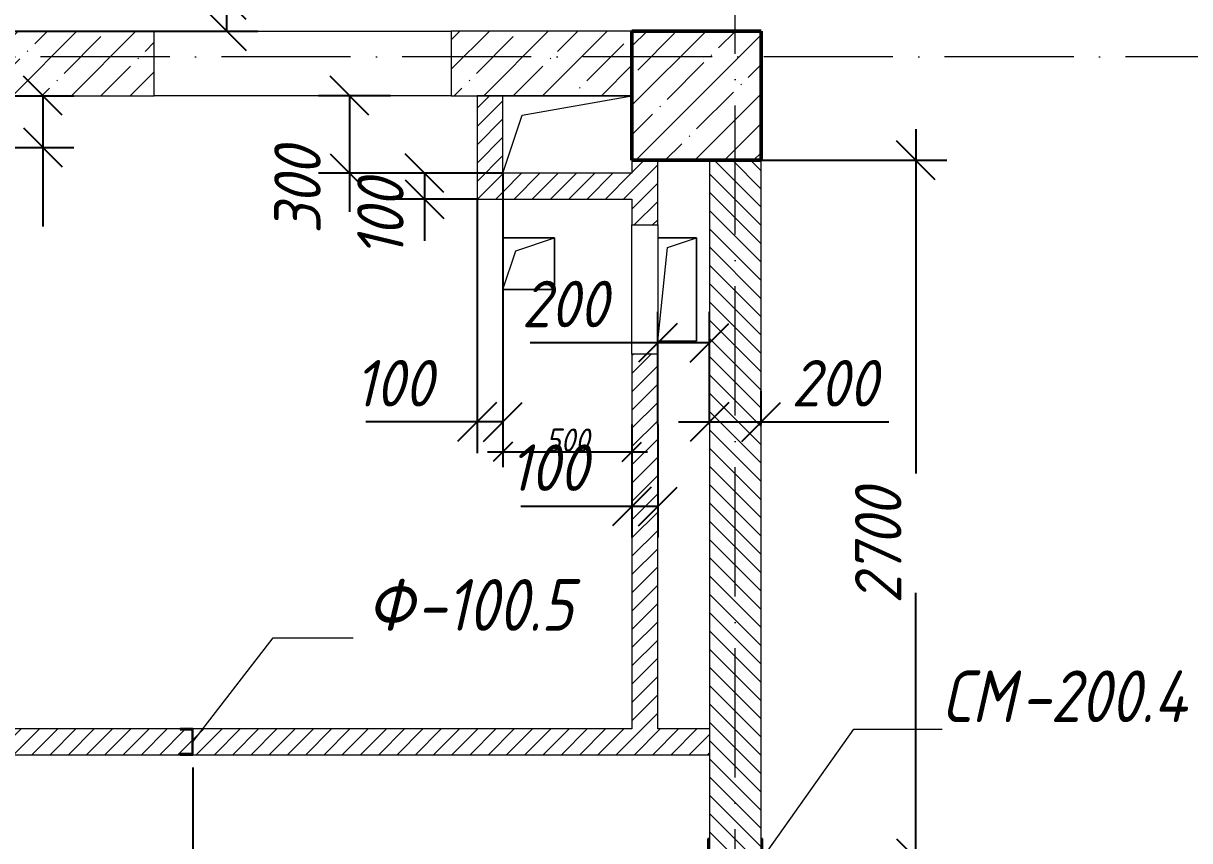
# Model space of a CAD drawing. Header units: millimetres. Extents: x -356862 to 418287, y 0 to 839748.
# Drawn here: x -172307 to -167791, y 609265 to 612428 of the extents above; entities that cross this region are included whole.
import ezdxf

# ---------------------------------------------------------------- set-up
doc = ezdxf.new("R2010")
doc.units = ezdxf.units.MM
doc.linetypes.add('50_200_ШТРИХ_1Т_ш5_п1_п1_', pattern=[700, 500, -100, 0, -100])
for name, color, linetype, lineweight in [('A-____-____-DIMS', 7, 'Continuous', 9), ('A-FLOR-____-OTLN', 7, 'Continuous', 9), ('A-GENM-____-IDEN', 7, 'Continuous', 9), ('A-GENM-____-MCUT', 7, 'Continuous', 25), ('A-GENM-____-OTLN', 7, 'Continuous', 9), ('A-GENM-____-OTLN-1', 7, 'Continuous', 25), ('A-WALL-____-MCUT-3', 7, 'Continuous', 9), ('A-WALL-____-OTLN', 7, 'Continuous', 9), ('A-WALL-FNSH-MCUT-1', 7, 'Continuous', 9), ('S-COLS-____-MCUT', 7, 'Continuous', 50), ('S-COLS-____-OTLN', 7, 'Continuous', 9), ('S-GRID-____-OTLN-1', 7, '50_200_ШТРИХ_1Т_ш5_п1_п1_', 9)]:
    doc.layers.add(name, color=color, linetype=linetype, lineweight=lineweight)
for name, color, linetype, lineweight, true_color in [('A-WALL-____-MCUT-4', 7, 'Continuous', 13, 0x000000), ('A-WALL-____-PATT-2', 7, 'Continuous', 9, 0x787878), ('A-WALL-____-PATT-3', 9, 'Continuous', 9, 0x808080), ('A-WALL-____-PATT-4', 9, 'Continuous', 9, 0x808080), ('I-WALL-____-OTLN-2', 7, 'Continuous', 9, 0x000000)]:
    doc.layers.add(name, color=color, linetype=linetype, lineweight=lineweight, true_color=true_color)
doc.styles.add('ISOCPEUR_I_10', font='isocpeui.ttf', dxfattribs={"width": 0.9, "height": 180})
doc.styles.add('ISOCPEUR_I_2', font='isocpeui.ttf', dxfattribs={"width": 0.85, "height": 2.3})
doc.styles.add('ISOCPEUR_I_7', font='isocpeui.ttf', dxfattribs={"width": 0.9, "height": 90})
doc.dimstyles.new('ISO-1_8_0_9К_СРЕДНИЙ_Кладочные_2', dxfattribs={"dimscale": 304.8, "dimtxt": 89.638306, "dimasz": 0.246063, "dimexe": 0.19685, "dimexo": 0, "dimgap": 0, "dimtad": 1, "dimdec": 3, "dimrnd": 0.001, "dimdsep": 46, "dimtxsty": 'ISOCPEUR_I_7', "dimblk1": 'OBLIQUE', "dimblk2": 'OBLIQUE', "dimsah": 1, "dimcen": 0.09, "dimdle": 0.19685, "dimazin": 0, "dimtfac": 1, "dimtdec": 4, "dimtix": 1, "dimtmove": 1, "dimatfit": 3, "dimfxl": 1, "dimtvp": 1, "dimtolj": 1, "dimtzin": 0, "dimarcsym": 2})
doc.dimstyles.new('ISO-1_8_0_9К_СРЕДНИЙ_Кладочные_3', dxfattribs={"dimscale": 304.8, "dimtxt": 179.276612, "dimasz": 0.492126, "dimexe": 0.393701, "dimexo": 0, "dimgap": 0, "dimtad": 1, "dimdec": 3, "dimrnd": 0.001, "dimdsep": 46, "dimtxsty": 'ISOCPEUR_I_10', "dimblk1": 'OBLIQUE', "dimblk2": 'OBLIQUE', "dimsah": 1, "dimcen": 0.09, "dimdle": 0.393701, "dimazin": 0, "dimtfac": 1, "dimtdec": 4, "dimtix": 1, "dimtmove": 0, "dimatfit": 3, "dimfxl": 1, "dimtvp": 1, "dimtolj": 1, "dimtzin": 0, "dimarcsym": 2})
doc.dimstyles.new('ISO-1_8_0_9К_СРЕДНИЙ_Кладочные_4', dxfattribs={"dimscale": 304.8, "dimtxt": 179.276612, "dimasz": 0.492126, "dimexe": 0.393701, "dimexo": 0, "dimgap": 0, "dimtad": 1, "dimdec": 3, "dimrnd": 0.001, "dimdsep": 46, "dimtxsty": 'ISOCPEUR_I_10', "dimblk1": 'OBLIQUE', "dimblk2": 'OBLIQUE', "dimsah": 1, "dimcen": 0.09, "dimdle": 0.393701, "dimazin": 0, "dimtfac": 1, "dimtdec": 4, "dimtix": 1, "dimtmove": 1, "dimatfit": 3, "dimfxl": 1, "dimtvp": 1, "dimtolj": 1, "dimtzin": 0, "dimarcsym": 2})
pattern_1 = [(45, (-175000.736, 544716.51), (-35.35534, 35.35534), [])]

# ---------------------------------------------------------------- blocks, each defined once
blk = doc.blocks.new('BSC_Колонна _Прямоугольная - 500х500-V37-АР1_Кладочный план 1 этажа в осях 1-64_Ю-ЯЯ')
at = {"layer": 'S-COLS-____-OTLN'}
h = blk.add_hatch(dxfattribs=at)
h.set_pattern_fill('FP_36', color=256, style=0, pattern_type=2)
h.set_pattern_definition([(45, (-5300, -67431.04), (-114.04925, 114.04925), []), (45, (-5185.95, -67431.04), (-114.04925, 114.04925), [201.613, -40.323, 3.353, -36.97])])
h.paths.add_polyline_path([(-250, -250), (250, -250), (250, 250), (-250, 250)], flags=0)
at = {"layer": 'S-COLS-____-MCUT'}
for p, q in [((250, 250), (-250, 250)), ((-250, 250), (-250, -250)), ((250, -250), (250, 250)), ((-250, -250), (250, -250))]:
    blk.add_line(p, q, dxfattribs=at)
blk = doc.blocks.new('154_Фахверк_СКБ_Швеллер - Тип_100_4010-27789772-АР1_Кладочный план 1 этажа в осях 1-64_Ю-ЯЯ')
at = {"layer": 'A-GENM-____-MCUT'}
for p, q in [((175, 50), (125, 50)), ((125, 50), (125, -50)), ((128, 47), (175, 47)), ((128, -47), (128, 47)), ((175, 47), (175, 50)), ((125, -50), (175, -50)), ((175, -47), (128, -47)), ((175, -50), (175, -47))]:
    blk.add_line(p, q, dxfattribs=at)
blk = doc.blocks.new('154_Стойка_СКБ_Уголок - СМ-2530_200-28213945-АР1_Кладочный план 1 этажа в осях 1-64_Ю-ЯЯ')
at = {"layer": 'A-GENM-____-MCUT'}
for p, q in [((125, 156), (125, 81)), ((200, 156), (125, 156)), ((131, 81), (131, 150)), ((131, 150), (200, 150)), ((200, 150), (200, 156)), ((125, 81), (131, 81)), ((131, 19), (125, 19)), ((125, 19), (125, -56)), ((131, -50), (131, 19)), ((125, -56), (200, -56)), ((200, -50), (131, -50)), ((200, -56), (200, -50))]:
    blk.add_line(p, q, dxfattribs=at)
blk = doc.blocks.new('AR_Отверстие прямоугольное _в плите_ - AR_Отверстие прямоугольное _в плите_-V199-АР1_Кладочный план 1 этажа в осях 1-64_Ю-ЯЯ')
at = {"layer": 'A-GENM-____-OTLN'}
for p, q in [((75, 200), (-75, 200)), ((-37.5, 162.5), (75, 200)), ((75, -200), (75, 200)), ((-75, -200), (-37.5, 162.5)), ((-75, -200), (75, -200))]:
    blk.add_line(p, q, dxfattribs=at)
blk = doc.blocks.new('AR_Отверстие прямоугольное _в плите_ - AR_Отверстие прямоугольное _в плите_-30459597-АР1_Кладочный план 1 этажа в осях 1-64_Ю-ЯЯ')
at = {"layer": 'A-GENM-____-OTLN'}
for p, q in [((100, 100), (-100, 100)), ((-100, 100), (-100, -100)), ((-50, 50), (100, 100)), ((100, -100), (100, 100)), ((-100, -100), (-50, 50)), ((-100, -100), (100, -100))]:
    blk.add_line(p, q, dxfattribs=at)
blk = doc.blocks.new('AR_Отверстие прямоугольное _в плите_ - AR_Отверстие прямоугольное _в плите_-V253-АР1_Кладочный план 1 этажа в осях 1-64_Ю-ЯЯ')
at = {"layer": 'A-GENM-____-OTLN'}
for p, q in [((250, 150), (-250, 150)), ((-175, 75), (250, 150)), ((-249.9, -149.7), (-175, 75))]:
    blk.add_line(p, q, dxfattribs=at)
blk = doc.blocks.new('_Oblique')
at = {"color": 0, "linetype": 'ByBlock', "lineweight": -2}
blk.add_line((-0.5, -0.5), (0.5, 0.5), dxfattribs=at)
blk = doc.blocks.new('*D12101')
at = {"layer": 'A-____-____-DIMS', "color": 0, "lineweight": -2, "transparency": 16777216}
for p, q in [((-168852, 612017.6), (-168852, 610685.8)), ((-169450.7, 611897.6), (-168732, 611897.6)), ((-168852, 609077.6), (-168852, 610224.2)), ((-169450.7, 609197.6), (-168732, 609197.6))]:
    blk.add_line(p, q, dxfattribs=at)
at = {"layer": 'Defpoints', "color": 0, "transparency": 16777216}
for p in [(-169450.7, 611897.6), (-169450.7, 609197.6), (-168852, 609197.6)]:
    blk.add_point(p, dxfattribs=at)
at = {"layer": 'A-____-____-DIMS', "color": 0, "lineweight": -2, "transparency": 16777216, "xscale": 150, "yscale": 150, "zscale": 150}
for p, rotation in [((-168852, 611897.6), 90), ((-168852, 609197.6), 270)]:
    blk.add_blockref('_Oblique', p, dxfattribs=dict(at, rotation=rotation))
at = {"layer": 'A-____-____-DIMS', "color": 0, "transparency": 16777216, "insert": (-169087.2, 610181.9), "char_height": 180, "width": 546.104, "attachment_point": 1, "rotation": 90, "line_spacing_factor": 1.149209, "style": 'ISOCPEUR_I_10'}
blk.add_mtext('\\A1;2700', dxfattribs=at)
blk = doc.blocks.new('*D12166')
at = {"layer": 'A-____-____-DIMS', "color": 0, "lineweight": -2, "transparency": 16777216}
for p, q in [((-171519.2, 612517.6), (-171519.2, 612801.9)), ((-171519.2, 612397.6), (-171519.2, 612637.6)), ((-172350.7, 612517.6), (-171399.2, 612517.6)), ((-172350.7, 612397.6), (-171399.2, 612397.6))]:
    blk.add_line(p, q, dxfattribs=at)
at = {"layer": 'Defpoints', "color": 0, "transparency": 16777216}
for p in [(-172350.7, 612517.6), (-172350.7, 612397.6), (-171519.2, 612397.6)]:
    blk.add_point(p, dxfattribs=at)
at = {"layer": 'A-____-____-DIMS', "color": 0, "lineweight": -2, "transparency": 16777216, "xscale": 150, "yscale": 150, "zscale": 150}
for p, rotation in [((-171519.2, 612517.6), 90), ((-171519.2, 612397.6), 270)]:
    blk.add_blockref('_Oblique', p, dxfattribs=dict(at, rotation=rotation))
at = {"layer": 'A-____-____-DIMS', "color": 0, "transparency": 16777216, "insert": (-171498.9, 612737.8), "char_height": 180, "width": 368.207, "attachment_point": 1, "rotation": 90, "line_spacing_factor": 1.149209, "style": 'ISOCPEUR_I_10'}
blk.add_mtext('\\A1;120', dxfattribs=at)
blk = doc.blocks.new('*D12168')
at = {"layer": 'A-____-____-DIMS', "color": 0, "lineweight": -2, "transparency": 16777216}
for p, q in [((-172757.3, 612147.6), (-172111.8, 612147.6)), ((-172231.8, 612147.6), (-172231.8, 611827.6)), ((-173250.7, 611947.6), (-172111.8, 611947.6)), ((-172231.8, 611947.6), (-172231.8, 611642))]:
    blk.add_line(p, q, dxfattribs=at)
at = {"layer": 'Defpoints', "color": 0, "transparency": 16777216}
for p in [(-172757.3, 612147.6), (-172231.8, 612147.6), (-173250.7, 611947.6)]:
    blk.add_point(p, dxfattribs=at)
at = {"layer": 'A-____-____-DIMS', "color": 0, "lineweight": -2, "transparency": 16777216, "xscale": 150, "yscale": 150, "zscale": 150}
for p, rotation in [((-172231.8, 612147.6), 90), ((-172231.8, 611947.6), 270)]:
    blk.add_blockref('_Oblique', p, dxfattribs=dict(at, rotation=rotation))
at = {"layer": 'A-____-____-DIMS', "color": 0, "transparency": 16777216, "insert": (-172523.8, 611557.2), "char_height": 180, "width": 409.578, "attachment_point": 1, "rotation": 90, "line_spacing_factor": 1.149209, "style": 'ISOCPEUR_I_10'}
blk.add_mtext('\\A1;200', dxfattribs=at)
blk = doc.blocks.new('*D12169')
at = {"layer": 'A-____-____-DIMS', "color": 0, "lineweight": -2, "transparency": 16777216}
for p, q in [((-170450.7, 611847.6), (-170874.4, 611847.6)), ((-170754.4, 611847.6), (-170754.4, 611627.6)), ((-170550.7, 611747.6), (-170874.4, 611747.6)), ((-170754.4, 611747.6), (-170754.4, 611585.5))]:
    blk.add_line(p, q, dxfattribs=at)
at = {"layer": 'Defpoints', "color": 0, "transparency": 16777216}
for p in [(-170754.4, 611847.6), (-170450.7, 611847.6), (-170550.7, 611747.6)]:
    blk.add_point(p, dxfattribs=at)
at = {"layer": 'A-____-____-DIMS', "color": 0, "lineweight": -2, "transparency": 16777216, "xscale": 150, "yscale": 150, "zscale": 150}
for p, rotation in [((-170754.4, 611847.6), 90), ((-170754.4, 611747.6), 270)]:
    blk.add_blockref('_Oblique', p, dxfattribs=dict(at, rotation=rotation))
at = {"layer": 'A-____-____-DIMS', "color": 0, "transparency": 16777216, "insert": (-171014.7, 611521.4), "char_height": 180, "width": 368.207, "attachment_point": 1, "rotation": 90, "line_spacing_factor": 1.149209, "style": 'ISOCPEUR_I_10'}
blk.add_mtext('\\A1;100', dxfattribs=at)
blk = doc.blocks.new('*D12170')
at = {"layer": 'A-____-____-DIMS', "color": 0, "lineweight": -2, "transparency": 16777216}
for p, q in [((-170885.6, 612147.6), (-171164, 612147.6)), ((-171044, 612147.6), (-171044, 611727.6)), ((-170450.7, 611847.6), (-171164, 611847.6)), ((-171044, 611847.6), (-171044, 611697.6))]:
    blk.add_line(p, q, dxfattribs=at)
at = {"layer": 'Defpoints', "color": 0, "transparency": 16777216}
for p in [(-171044, 612147.6), (-170885.6, 612147.6), (-170450.7, 611847.6)]:
    blk.add_point(p, dxfattribs=at)
at = {"layer": 'A-____-____-DIMS', "color": 0, "lineweight": -2, "transparency": 16777216, "xscale": 150, "yscale": 150, "zscale": 150}
for p, rotation in [((-171044, 612147.6), 90), ((-171044, 611847.6), 270)]:
    blk.add_blockref('_Oblique', p, dxfattribs=dict(at, rotation=rotation))
at = {"layer": 'A-____-____-DIMS', "color": 0, "transparency": 16777216, "insert": (-171336, 611612.8), "char_height": 180, "width": 409.578, "attachment_point": 1, "rotation": 90, "line_spacing_factor": 1.149209, "style": 'ISOCPEUR_I_10'}
blk.add_mtext('\\A1;300', dxfattribs=at)
blk = doc.blocks.new('*D12171')
at = {"layer": 'A-____-____-DIMS', "color": 0, "lineweight": -2, "transparency": 16777216}
for p, q in [((-170450.7, 611847.6), (-170450.7, 610765)), ((-170550.7, 611747.6), (-170550.7, 610765)), ((-170550.7, 610885), (-170981.3, 610885)), ((-170450.7, 610885), (-170670.7, 610885))]:
    blk.add_line(p, q, dxfattribs=at)
at = {"layer": 'Defpoints', "color": 0, "transparency": 16777216}
for p in [(-170450.7, 611847.6), (-170550.7, 611747.6), (-170450.7, 610885)]:
    blk.add_point(p, dxfattribs=at)
at = {"layer": 'A-____-____-DIMS', "color": 0, "lineweight": -2, "transparency": 16777216, "xscale": 150, "yscale": 150, "zscale": 150, "rotation": 180}
blk.add_blockref('_Oblique', (-170550.7, 610885), dxfattribs=at)
at = {"layer": 'A-____-____-DIMS', "color": 0, "lineweight": -2, "transparency": 16777216, "xscale": 150, "yscale": 150, "zscale": 150}
blk.add_blockref('_Oblique', (-170450.7, 610885), dxfattribs=at)
at = {"layer": 'A-____-____-DIMS', "color": 0, "transparency": 16777216, "insert": (-171025.1, 611125), "char_height": 180, "width": 368.207, "attachment_point": 1, "line_spacing_factor": 1.149209, "style": 'ISOCPEUR_I_10'}
blk.add_mtext('\\A1;100', dxfattribs=at)
blk = doc.blocks.new('*D12172')
at = {"layer": 'A-____-____-DIMS', "color": 0, "lineweight": -2, "transparency": 16777216}
for p, q in [((-170450.7, 611847.6), (-170450.7, 610709.9)), ((-169950.7, 610875.9), (-169950.7, 610709.9)), ((-170510.7, 610769.9), (-169890.7, 610769.9))]:
    blk.add_line(p, q, dxfattribs=at)
at = {"layer": 'Defpoints', "color": 0, "transparency": 16777216}
for p in [(-170450.7, 611847.6), (-169950.7, 610875.9), (-169950.7, 610769.9)]:
    blk.add_point(p, dxfattribs=at)
at = {"layer": 'A-____-____-DIMS', "color": 0, "lineweight": -2, "transparency": 16777216, "xscale": 75, "yscale": 75, "zscale": 75, "rotation": 180}
blk.add_blockref('_Oblique', (-170450.7, 610769.9), dxfattribs=at)
at = {"layer": 'A-____-____-DIMS', "color": 0, "lineweight": -2, "transparency": 16777216, "xscale": 75, "yscale": 75, "zscale": 75}
blk.add_blockref('_Oblique', (-169950.7, 610769.9), dxfattribs=at)
at = {"layer": 'A-____-____-DIMS', "color": 0, "transparency": 16777216, "insert": (-170200.7, 610814.9), "char_height": 90, "width": 409.578, "attachment_point": 5, "style": 'ISOCPEUR_I_7'}
blk.add_mtext('\\A1;500', dxfattribs=at)
blk = doc.blocks.new('*D12173')
at = {"layer": 'A-____-____-DIMS', "color": 0, "lineweight": -2, "transparency": 16777216}
for p, q in [((-169950.7, 610875.9), (-169950.7, 610438.4)), ((-169850.7, 610875.9), (-169850.7, 610438.4)), ((-169950.7, 610558.4), (-170381.3, 610558.4)), ((-169850.7, 610558.4), (-170070.7, 610558.4))]:
    blk.add_line(p, q, dxfattribs=at)
at = {"layer": 'Defpoints', "color": 0, "transparency": 16777216}
for p in [(-169950.7, 610875.9), (-169850.7, 610875.9), (-169850.7, 610558.4)]:
    blk.add_point(p, dxfattribs=at)
at = {"layer": 'A-____-____-DIMS', "color": 0, "lineweight": -2, "transparency": 16777216, "xscale": 150, "yscale": 150, "zscale": 150, "rotation": 180}
blk.add_blockref('_Oblique', (-169950.7, 610558.4), dxfattribs=at)
at = {"layer": 'A-____-____-DIMS', "color": 0, "lineweight": -2, "transparency": 16777216, "xscale": 150, "yscale": 150, "zscale": 150}
blk.add_blockref('_Oblique', (-169850.7, 610558.4), dxfattribs=at)
at = {"layer": 'A-____-____-DIMS', "color": 0, "transparency": 16777216, "insert": (-170425.1, 610798.4), "char_height": 180, "width": 368.207, "attachment_point": 1, "line_spacing_factor": 1.149209, "style": 'ISOCPEUR_I_10'}
blk.add_mtext('\\A1;100', dxfattribs=at)
blk = doc.blocks.new('*D12174')
at = {"layer": 'A-____-____-DIMS', "color": 0, "lineweight": -2, "transparency": 16777216}
for p, q in [((-169850.7, 610875.9), (-169850.7, 611311.6)), ((-169650.7, 610875.9), (-169650.7, 611311.6)), ((-169850.7, 611191.6), (-170344.9, 611191.6)), ((-169650.7, 611191.6), (-169970.7, 611191.6))]:
    blk.add_line(p, q, dxfattribs=at)
at = {"layer": 'Defpoints', "color": 0, "transparency": 16777216}
for p in [(-169650.7, 611191.6), (-169850.7, 610875.9), (-169650.7, 610875.9)]:
    blk.add_point(p, dxfattribs=at)
at = {"layer": 'A-____-____-DIMS', "color": 0, "lineweight": -2, "transparency": 16777216, "xscale": 150, "yscale": 150, "zscale": 150, "rotation": 180}
blk.add_blockref('_Oblique', (-169850.7, 611191.6), dxfattribs=at)
at = {"layer": 'A-____-____-DIMS', "color": 0, "lineweight": -2, "transparency": 16777216, "xscale": 150, "yscale": 150, "zscale": 150}
blk.add_blockref('_Oblique', (-169650.7, 611191.6), dxfattribs=at)
at = {"layer": 'A-____-____-DIMS', "color": 0, "transparency": 16777216, "insert": (-170377.6, 611431.6), "char_height": 180, "width": 409.578, "attachment_point": 1, "line_spacing_factor": 1.149209, "style": 'ISOCPEUR_I_10'}
blk.add_mtext('\\A1;200', dxfattribs=at)
blk = doc.blocks.new('*D12175')
at = {"layer": 'A-____-____-DIMS', "color": 0, "lineweight": -2, "transparency": 16777216}
for p, q in [((-169650.7, 610875.9), (-169650.7, 611005)), ((-169450.7, 610875.9), (-169450.7, 611005)), ((-169770.7, 610885), (-169450.7, 610885)), ((-169450.7, 610885), (-168956.6, 610885))]:
    blk.add_line(p, q, dxfattribs=at)
at = {"layer": 'Defpoints', "color": 0, "transparency": 16777216}
for p in [(-169450.7, 610885), (-169650.7, 610875.9), (-169450.7, 610875.9)]:
    blk.add_point(p, dxfattribs=at)
at = {"layer": 'A-____-____-DIMS', "color": 0, "lineweight": -2, "transparency": 16777216, "xscale": 150, "yscale": 150, "zscale": 150, "rotation": 180}
blk.add_blockref('_Oblique', (-169650.7, 610885), dxfattribs=at)
at = {"layer": 'A-____-____-DIMS', "color": 0, "lineweight": -2, "transparency": 16777216, "xscale": 150, "yscale": 150, "zscale": 150}
blk.add_blockref('_Oblique', (-169450.7, 610885), dxfattribs=at)
at = {"layer": 'A-____-____-DIMS', "color": 0, "transparency": 16777216, "insert": (-169333.5, 611125), "char_height": 180, "width": 409.578, "attachment_point": 1, "line_spacing_factor": 1.149209, "style": 'ISOCPEUR_I_10'}
blk.add_mtext('\\A1;200', dxfattribs=at)
blk = doc.blocks.new('*D12183')
at = {"layer": 'A-____-____-DIMS', "color": 0, "lineweight": -2, "transparency": 16777216}
for p, q in [((-173550.7, 609697.6), (-173550.7, 608645.6)), ((-171650.7, 609547.6), (-171650.7, 608645.6)), ((-173610.7, 608705.6), (-171590.7, 608705.6))]:
    blk.add_line(p, q, dxfattribs=at)
at = {"layer": 'Defpoints', "color": 0, "transparency": 16777216}
for p in [(-173550.7, 609697.6), (-171650.7, 609547.6), (-171650.7, 608705.6)]:
    blk.add_point(p, dxfattribs=at)
at = {"layer": 'A-____-____-DIMS', "color": 0, "lineweight": -2, "transparency": 16777216, "xscale": 75, "yscale": 75, "zscale": 75, "rotation": 180}
blk.add_blockref('_Oblique', (-173550.7, 608705.6), dxfattribs=at)
at = {"layer": 'A-____-____-DIMS', "color": 0, "lineweight": -2, "transparency": 16777216, "xscale": 75, "yscale": 75, "zscale": 75}
blk.add_blockref('_Oblique', (-171650.7, 608705.6), dxfattribs=at)
at = {"layer": 'A-____-____-DIMS', "color": 0, "transparency": 16777216, "insert": (-172600.7, 608750.6), "char_height": 90, "width": 504.733, "attachment_point": 5, "style": 'ISOCPEUR_I_7'}
blk.add_mtext('\\A1;1900', dxfattribs=at)
blk = doc.blocks.new('*D12184')
at = {"layer": 'A-____-____-DIMS', "color": 0, "lineweight": -2, "transparency": 16777216}
for p, q in [((-171650.7, 609547.6), (-171650.7, 608645.6)), ((-169650.7, 608811.7), (-169650.7, 608645.6)), ((-171710.7, 608705.6), (-169590.7, 608705.6))]:
    blk.add_line(p, q, dxfattribs=at)
at = {"layer": 'Defpoints', "color": 0, "transparency": 16777216}
for p in [(-171650.7, 609547.6), (-169650.7, 608811.7), (-169650.7, 608705.6)]:
    blk.add_point(p, dxfattribs=at)
at = {"layer": 'A-____-____-DIMS', "color": 0, "lineweight": -2, "transparency": 16777216, "xscale": 75, "yscale": 75, "zscale": 75, "rotation": 180}
blk.add_blockref('_Oblique', (-171650.7, 608705.6), dxfattribs=at)
at = {"layer": 'A-____-____-DIMS', "color": 0, "lineweight": -2, "transparency": 16777216, "xscale": 75, "yscale": 75, "zscale": 75}
blk.add_blockref('_Oblique', (-169650.7, 608705.6), dxfattribs=at)
at = {"layer": 'A-____-____-DIMS', "color": 0, "transparency": 16777216, "insert": (-170650.7, 608750.6), "char_height": 90, "width": 546.104, "attachment_point": 5, "style": 'ISOCPEUR_I_7'}
blk.add_mtext('\\A1;2000', dxfattribs=at)

msp = doc.modelspace()

# ---------------------------------------------------------------- hatches: boundary and pattern name
at = {"layer": 'A-WALL-____-PATT-2'}
h = msp.add_hatch(dxfattribs=at)
h.set_pattern_fill('FP_2', color=256, style=0, pattern_type=2)
h.set_pattern_definition([(45, (-175000.74, 544716.51), (-114.04925, 114.04925), []), (45, (-174886.69, 544716.51), (-114.04925, 114.04925), [201.612, -40.322, 3.353, -36.97])])
h.paths.add_polyline_path([(-176782.7431, 612147.5526), (-171800.7357, 612147.5526), (-171800.7357, 612397.5526), (-176950.7357, 612397.5526), (-176950.7357, 612147.5526)], flags=0)
h.paths.add_polyline_path([(-169950.7357, 612147.5526), (-169950.7357, 612397.5526), (-170650.7357, 612397.5526), (-170650.7357, 612147.5526)], flags=0)
at = {"layer": 'A-WALL-____-PATT-3'}
h = msp.add_hatch(dxfattribs=at)
h.set_pattern_fill('FP_6', color=256, style=0, pattern_type=2)
h.set_pattern_definition([(135, (-175000.736, 544716.51), (-35.35534, -35.35534), [])])
h.paths.add_polyline_path([(-169581.7357, 606747.5526), (-169450.7357, 606747.5526), (-169450.7357, 607491.5526), (-169519.7357, 607491.5526), (-169519.7357, 607497.5526), (-169581.7357, 607497.5526), (-169581.7357, 607491.5526), (-169650.7357, 607491.5526), (-169650.7357, 606747.5526)], flags=0)
h.paths.add_polyline_path([(-169581.7357, 609197.5526), (-169519.7357, 609197.5526), (-169519.7357, 609203.5526), (-169450.7357, 609203.5526), (-169450.7357, 611897.5526), (-169650.7357, 611897.5526), (-169650.7357, 609203.5526), (-169581.7357, 609203.5526)], flags=0)
at = {"layer": 'A-WALL-____-PATT-4'}
h = msp.add_hatch(dxfattribs=at)
h.set_pattern_fill('FP_5', color=256, style=0, pattern_type=2)
h.set_pattern_definition(pattern_1)
h.paths.add_polyline_path([(-170450.7357, 611747.5526), (-170450.7357, 612147.2051), (-170550.7357, 612147.2051), (-170550.7357, 611747.5526)], flags=0)
h = msp.add_hatch(dxfattribs=at)
h.set_pattern_fill('FP_5', color=256, style=0, pattern_type=2)
h.set_pattern_definition(pattern_1)
h.paths.add_polyline_path([(-169850.7357, 609697.5526), (-169850.7357, 611147.5526), (-169950.7357, 611147.5526), (-169950.7357, 609697.5526)], flags=0)
h.paths.add_polyline_path([(-169850.7357, 611647.5526), (-169850.7357, 611897.5526), (-169950.7357, 611897.5526), (-169950.7357, 611647.5526)], flags=0)
h = msp.add_hatch(dxfattribs=at)
h.set_pattern_fill('FP_5', color=256, style=0, pattern_type=2)
h.set_pattern_definition(pattern_1)
h.paths.add_polyline_path([(-170450.7357, 611747.5526), (-169950.7357, 611747.5526), (-169950.7357, 611847.5526), (-170450.7357, 611847.5526)], flags=0)
h = msp.add_hatch(dxfattribs=at)
h.set_pattern_fill('FP_5', color=256, style=0, pattern_type=2)
h.set_pattern_definition(pattern_1)
h.paths.add_polyline_path([(-169650.7357, 609597.5526), (-169650.7357, 609697.5526), (-171650.7357, 609697.5526), (-171650.7357, 609597.5526), (-169712.886, 609597.5526)], flags=0)
h.paths.add_polyline_path([(-171700.7357, 609597.5526), (-171700.7357, 609600.5526), (-171653.7357, 609600.5526), (-171653.7357, 609694.5526), (-171700.7357, 609694.5526), (-171700.7357, 609697.5526), (-174000.7357, 609697.5526), (-174000.7357, 609597.5526)], flags=0)

# ---------------------------------------------------------------- linework, layer by layer
at = {"layer": 'A-FLOR-____-OTLN'}
for p, q in [((-170450.7357, 612147.2051), (-169950.7357, 612147.2051)), ((-170450.7357, 611597.2051), (-170250.7357, 611597.2051)), ((-170450.7357, 611397.2051), (-170450.7357, 611597.2051)), ((-170250.7357, 611597.2051), (-170250.7357, 611397.2051)), ((-169850.7357, 611597.2051), (-169700.7357, 611597.2051)), ((-169700.7357, 611597.2051), (-169700.7357, 611197.2051)), ((-170250.7357, 611397.2051), (-170450.7357, 611397.2051)), ((-169700.7357, 611197.2051), (-169850.7357, 611197.2051))]:
    msp.add_line(p, q, dxfattribs=at)
at = {"layer": 'A-GENM-____-IDEN'}
for p, q in [((-171650.7357, 609647.5526), (-171340.6171, 610050.1739)), ((-171340.6171, 610050.1739), (-171030.4985, 610050.1739)), ((-169444.7357, 609197.5526), (-169091.3134, 609696.6203)), ((-169091.3134, 609696.6203), (-168749.5911, 609696.6203))]:
    msp.add_line(p, q, dxfattribs=at)
at = {"layer": 'A-WALL-____-MCUT-3'}
for p, q in [((-171800.7357, 612397.5526), (-176950.7357, 612397.5526)), ((-171800.7357, 612147.5526), (-171800.7357, 612397.5526)), ((-169950.7357, 612397.5526), (-170650.7357, 612397.5526)), ((-170650.7357, 612397.5526), (-170650.7357, 612147.5526)), ((-176950.7357, 612147.5526), (-171800.7357, 612147.5526)), ((-170650.7357, 612147.5526), (-169950.7357, 612147.5526))]:
    msp.add_line(p, q, dxfattribs=at)
at = {"layer": 'A-WALL-____-MCUT-4'}
for p, q in [((-169650.7357, 611897.5526), (-169650.7357, 609272.5526)), ((-169450.7357, 609272.5526), (-169450.7357, 611897.5526))]:
    msp.add_line(p, q, dxfattribs=at)
at = {"layer": 'A-WALL-____-OTLN'}
for p, q in [((-171800.7357, 612397.5526), (-170650.7357, 612397.5526)), ((-170650.7357, 612147.5526), (-171800.7357, 612147.5526))]:
    msp.add_line(p, q, dxfattribs=at)
at = {"layer": 'A-WALL-FNSH-MCUT-1'}
for p, q in [((-170550.7357, 612147.2051), (-170550.7357, 611747.5526)), ((-170450.7357, 612147.2051), (-170550.7357, 612147.2051)), ((-170450.7357, 611847.5526), (-170450.7357, 612147.2051)), ((-169950.7357, 611897.5526), (-169950.7357, 611847.5526)), ((-169850.7357, 611647.5526), (-169850.7357, 611897.5526)), ((-169950.7357, 611847.5526), (-170450.7357, 611847.5526)), ((-170550.7357, 611747.5526), (-169950.7357, 611747.5526)), ((-169950.7357, 611747.5526), (-169950.7357, 611647.5526)), ((-169950.7357, 611647.5526), (-169850.7357, 611647.5526)), ((-169950.7357, 611147.5526), (-169950.7357, 609697.5526)), ((-169850.7357, 611147.5526), (-169950.7357, 611147.5526)), ((-169850.7357, 609697.5526), (-169850.7357, 611147.5526)), ((-171700.7357, 609697.5526), (-173550.7357, 609697.5526)), ((-169950.7357, 609697.5526), (-171650.7357, 609697.5526)), ((-169650.7357, 609697.5526), (-169850.7357, 609697.5526)), ((-175600.7357, 609597.5526), (-171700.7357, 609597.5526)), ((-171650.7357, 609597.5526), (-169650.7357, 609597.5526))]:
    msp.add_line(p, q, dxfattribs=at)
at = {"layer": 'I-WALL-____-OTLN-2'}
for p, q in [((-169950.7357, 611147.5526), (-169950.7357, 611647.5526)), ((-169850.7357, 611647.5526), (-169850.7357, 611147.5526))]:
    msp.add_line(p, q, dxfattribs=at)
at = {"layer": 'S-GRID-____-OTLN-1'}
for p, q in [((-169550.7357, 597608.0984), (-169550.7357, 635609.362)), ((-70926.3291, 612297.5526), (-179669.5059, 612297.5526))]:
    msp.add_line(p, q, dxfattribs=at)

# ---------------------------------------------------------------- block references
at = {"layer": 'A-GENM-____-OTLN'}
for name, p in [('AR_Отверстие прямоугольное _в плите_ - AR_Отверстие прямоугольное _в плите_-V253-АР1_Кладочный план 1 этажа в осях 1-64_Ю-ЯЯ', (-170200.7357, 611997.2051)), ('AR_Отверстие прямоугольное _в плите_ - AR_Отверстие прямоугольное _в плите_-30459597-АР1_Кладочный план 1 этажа в осях 1-64_Ю-ЯЯ', (-170350.7357, 611497.2051)), ('AR_Отверстие прямоугольное _в плите_ - AR_Отверстие прямоугольное _в плите_-V199-АР1_Кладочный план 1 этажа в осях 1-64_Ю-ЯЯ', (-169775.7357, 611397.2051))]:
    msp.add_blockref(name, p, dxfattribs=at)
at = {"layer": 'A-GENM-____-OTLN-1'}
for name, p, rotation in [('154_Фахверк_СКБ_Швеллер - Тип_100_4010-27789772-АР1_Кладочный план 1 этажа в осях 1-64_Ю-ЯЯ', (-171525.7357, 609647.5526), 180), ('154_Стойка_СКБ_Уголок - СМ-2530_200-28213945-АР1_Кладочный план 1 этажа в осях 1-64_Ю-ЯЯ', (-169500.7357, 609072.5526), 89.99999999999991)]:
    msp.add_blockref(name, p, dxfattribs=dict(at, rotation=rotation))
at = {"layer": 'S-COLS-____-OTLN'}
msp.add_blockref('BSC_Колонна _Прямоугольная - 500х500-V37-АР1_Кладочный план 1 этажа в осях 1-64_Ю-ЯЯ', (-169700.7357, 612147.5526), dxfattribs=at)

# ---------------------------------------------------------------- texts
at = {"layer": 'A-GENM-____-IDEN', "char_height": 200, "attachment_point": 1, "style": 'ISOCPEUR_I_2'}
for s, insert, width in [('\\fISOCPEUR|b0|i1|c204|p34|;\\W.9;Ф', (-170977.0552, 610277.29), 230.886), ('-100.5', (-170786.5552, 610277.29), 822.531375), ('СМ', (-168749.5911, 609923.7364), 367.974562), ('-200.4', (-168445.9817, 609923.7364), 894.68325)]:
    msp.add_mtext(s, dxfattribs=dict(at, insert=insert, width=width))

# ---------------------------------------------------------------- dimensions: what is measured, and where the dimension line sits
at = {"layer": 'A-____-____-DIMS'}
for base, p1, p2, dimstyle, override, picture, middle in [((-171519.1742, 612397.5526), (-172350.7357, 612517.5526), (-172350.7357, 612397.5526), 'ISO-1_8_0_9К_СРЕДНИЙ_Кладочные_3', {"dimpost": '<>', "dimfxl": 120}, '*D12166', (-171378.8969, 612801.9396)), ((-172231.7841, 612147.5526), (-173250.7357, 611947.5526), (-172757.3172, 612147.5526), 'ISO-1_8_0_9К_СРЕДНИЙ_Кладочные_3', {"dimpost": '<>', "dimfxl": 532.411334}, '*D12168', (-172403.8478, 611642.0271)), ((-171043.9631, 612147.5526), (-170450.7357, 611847.5526), (-170885.6003, 612147.5526), 'ISO-1_8_0_9К_СРЕДНИЙ_Кладочные_3', {"dimpost": '<>', "dimfxl": 528.306007}, '*D12170', (-171216.0268, 611697.5526)), ((-168851.9998, 609197.5526), (-169450.7357, 611897.5526), (-169450.7357, 609197.5526), 'ISO-1_8_0_9К_СРЕДНИЙ_Кладочные_4', {"dimpost": '<>', "dimfxl": 2700}, '*D12101', (-168967.1619, 610454.9873)), ((-170754.4191, 611847.5526), (-170550.7357, 611747.5526), (-170450.7357, 611847.5526), 'ISO-1_8_0_9К_СРЕДНИЙ_Кладочные_3', {"dimpost": '<>', "dimfxl": 141.421356}, '*D12169', (-170894.6964, 611585.5049))]:
    dim = msp.add_linear_dim(base=base, p1=p1, p2=p2, angle=90, dimstyle=dimstyle, override=override, dxfattribs=at)
    dim.commit()
    dim.dimension.update_dxf_attribs({"geometry": picture, "text_midpoint": middle, "dimtype": 160, "text_rotation": 90})
for base, p1, p2, override, picture, middle in [((-170450.7357, 610885.0183), (-170550.7357, 611747.5526), (-170450.7357, 611847.5526), {"dimpost": '<>', "dimfxl": 141.421356}, '*D12171', (-170841.013, 610885.0183)), ((-169650.7357, 611191.5956), (-169850.7357, 610875.9223), (-169650.7357, 610875.9223), {"dimpost": '<>', "dimfxl": 200}, '*D12174', (-170172.7994, 611191.5956)), ((-169450.7357, 610885.0183), (-169650.7357, 610875.9223), (-169450.7357, 610875.9223), {"dimpost": '<>', "dimfxl": 200}, '*D12175', (-169128.6721, 610885.0183)), ((-169850.7357, 610558.4059), (-169950.7357, 610875.9223), (-169850.7357, 610875.9223), {"dimpost": '<>', "dimfxl": 100}, '*D12173', (-170241.013, 610558.4059))]:
    dim = msp.add_linear_dim(base=base, p1=p1, p2=p2, dimstyle='ISO-1_8_0_9К_СРЕДНИЙ_Кладочные_3', override=override, dxfattribs=at)
    dim.commit()
    dim.dimension.update_dxf_attribs({"geometry": picture, "text_midpoint": middle, "dimtype": 160})
for base, p1, p2, override, picture, middle in [((-169950.7357, 610769.8563), (-170450.7357, 611847.5526), (-169950.7357, 610875.9223), {"dimpost": '<>', "dimfxl": 1092.733002}, '*D12172', (-170200.7357, 610814.8563)), ((-171650.7357, 608705.6292), (-173550.7357, 609697.5526), (-171650.7357, 609547.5526), {"dimpost": '<>', "dimfxl": 1905.911855}, '*D12183', (-172600.7357, 608750.6292)), ((-169650.7357, 608705.6292), (-171650.7357, 609547.5526), (-169650.7357, 608811.6953), {"dimpost": '<>', "dimfxl": 2131.07625}, '*D12184', (-170650.7357, 608750.6292))]:
    dim = msp.add_linear_dim(base=base, p1=p1, p2=p2, dimstyle='ISO-1_8_0_9К_СРЕДНИЙ_Кладочные_2', override=override, dxfattribs=at)
    dim.commit()
    dim.dimension.update_dxf_attribs({"geometry": picture, "text_midpoint": middle})

doc.saveas('drawing.dxf')
